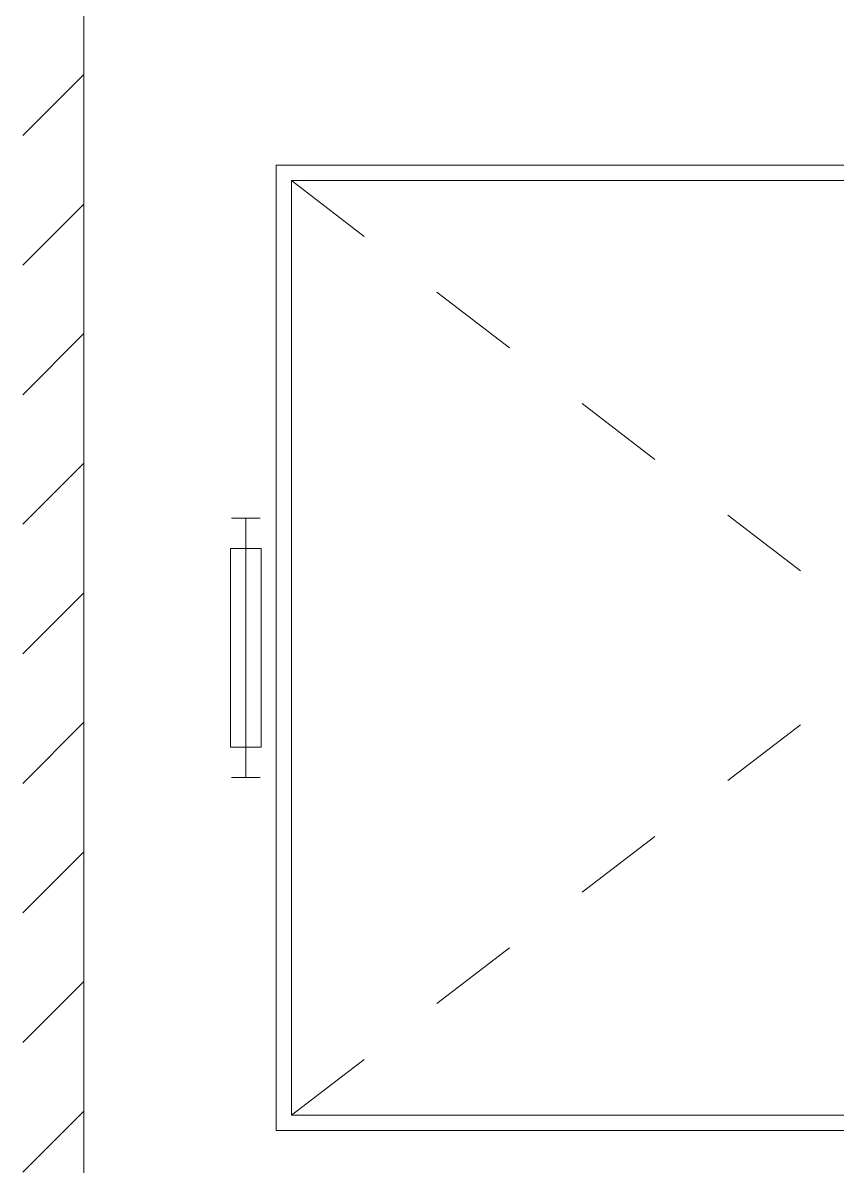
# Model space of a CAD drawing. Header units: millimetres. Extents: x -4000 to 187956, y -58990 to 162485.
# Drawn here: x 37900 to 40567, y 128288 to 132031 of the extents above; entities that cross this region are included whole.
import ezdxf

# ---------------------------------------------------------------- set-up
doc = ezdxf.new("R2010")
doc.units = ezdxf.units.MM
doc.linetypes.add('Dash', pattern=[600, 300, -300])
doc.linetypes.add('Dash_2_', pattern=[635, 317.5, -317.5])
for name, color, linetype, lineweight in [('A-DOOR', 31, 'Continuous', 13), ('A-DOOR-HDLN', 31, 'Dash_2_', 13), ('A-WALL', 113, 'Continuous', 13), ('A-WALL-PATT', 111, 'Continuous', 13)]:
    doc.layers.add(name, color=color, linetype=linetype, lineweight=lineweight)

# ---------------------------------------------------------------- blocks, each defined once
blk = doc.blocks.new('VSC-THANG MÁY 2 - 2700-339595-FFS - TANG 1')
at = {"layer": 'A-DOOR', "lineweight": 9}
blk.add_line((1605, 4335), (-1455, 4335), dxfattribs=at)
at = {"layer": 'A-DOOR-HDLN', "linetype": 'Continuous', "lineweight": 9}
for p, q in [((-350, 4438.1), (-350, 4531.9)), ((400, 4535), (-250, 4535)), ((-250, 4535), (-250, 4435)), ((400, 4435), (400, 4535)), ((500, 4438.1), (500, 4531.9)), ((-250, 4485), (-350, 4485)), ((-350, 4485), (500, 4485)), ((500, 4485), (400, 4485)), ((-250, 4435), (400, 4435)), ((1655, 4385), (-1505, 4385)), ((-1505, 4385), (-1505, 245)), ((1655, 245), (1655, 4385)), ((-1455, 345), (-1455, 4335)), ((1605, 345), (1605, 4335))]:
    blk.add_line(p, q, dxfattribs=at)
at = {"layer": 'A-DOOR-HDLN', "color": 5, "linetype": 'Dash', "lineweight": 15}
for p, q in [((-1455, 4335), (1605, 345)), ((1605, 4335), (-1455, 345))]:
    blk.add_line(p, q, dxfattribs=at)
blk = doc.blocks.new('CMF2_NHAXUONG_A_rvt-1-FFS - TANG 1')
at = {"layer": 'A-WALL-PATT', "lineweight": 9}
h = blk.add_hatch(dxfattribs=at)
h.set_pattern_fill('FP_12', color=250, style=0, pattern_type=2)
h.set_pattern_definition([(45, (0, 0), (-212.13203, 212.13203), [])])
h.paths.add_polyline_path([(38100.1, 127800), (38100.1, 132300), (37900.1, 132300), (37900.1, 127800)])
at = {"layer": 'A-WALL', "color": 50, "lineweight": 15}
blk.add_line((38100.1, 127800), (38100.1, 132300), dxfattribs=at)
at = {"layer": 'A-WALL', "color": 35, "lineweight": 15}
blk.add_line((38100.1, 127800), (38100.1, 132300), dxfattribs=at)
at = {"layer": 'A-DOOR', "color": 250, "lineweight": 9, "rotation": 89.99999999999991}
blk.add_blockref('VSC-THANG MÁY 2 - 2700-339595-FFS - TANG 1', (43115, 129909.9), dxfattribs=at)

msp = doc.modelspace()

# ---------------------------------------------------------------- block references
at = {"lineweight": 5}
msp.add_blockref('CMF2_NHAXUONG_A_rvt-1-FFS - TANG 1', (0, 0), dxfattribs=at)

doc.saveas('drawing.dxf')
